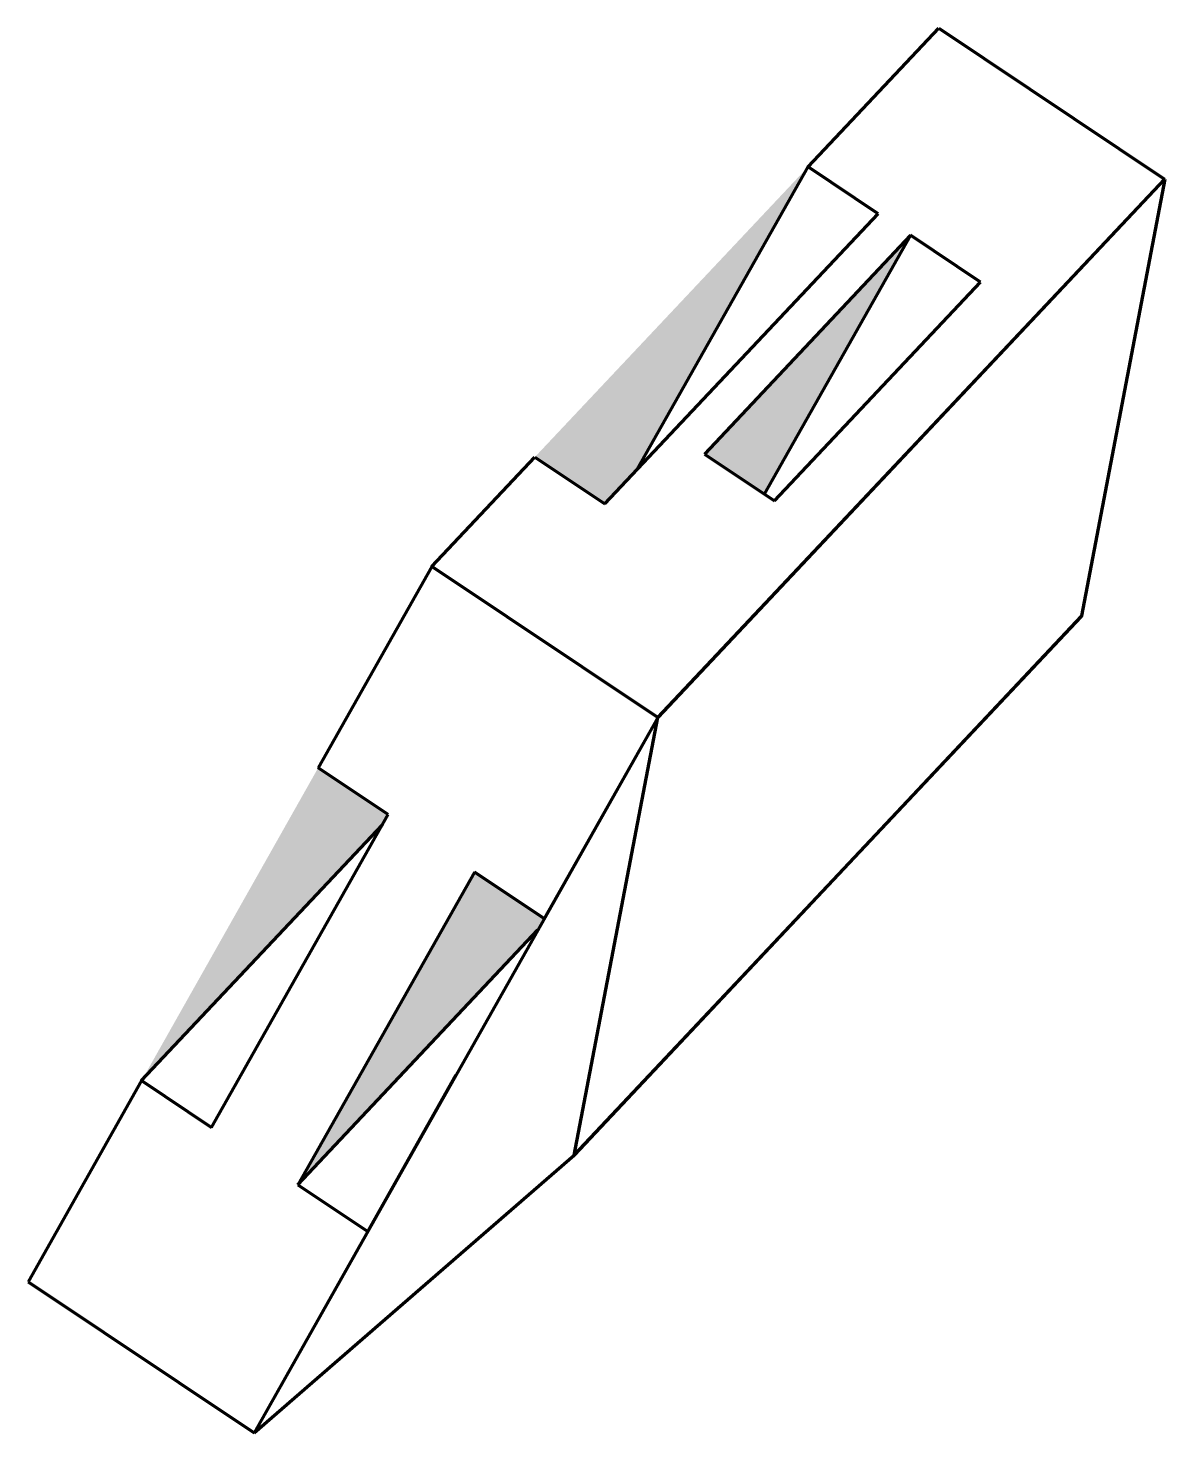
# Model space of a CAD drawing. Header units: millimetres. Extents: x 219.8 to 275.3, y 265.7 to 334.2.
import ezdxf

# ---------------------------------------------------------------- set-up
doc = ezdxf.new("R2010")
doc.units = ezdxf.units.MM

msp = doc.modelspace()

# ---------------------------------------------------------------- hatches: boundary and pattern name
at = {"lineweight": 211, "true_color": 0xaeb0b2, "extrusion": (-0.783527, 0.523271, 0.335071)}
h = msp.add_hatch(color=253, dxfattribs=at)
h.dxf.hatch_style = 1
h.paths.add_polyline_path([(-401.063, 118.396), (-415.503, 115.165), (-401.063, 107.92)])
h.paths.add_polyline_path([(-377.265, 126.217), (-377.896, 126.074), (-377.896, 113.863), (-360.432, 117.771)])
h.paths.add_polyline_path([(-377.315, 98.918), (-377.896, 98.788), (-377.896, 86.54), (-360.432, 90.448)])
h.paths.add_polyline_path([(-396.342, 99.899), (-398.62, 101.041), (-415.503, 97.263), (-396.342, 87.65)])

# ---------------------------------------------------------------- linework, layer by layer
at = {"linetype": 'Continuous', "lineweight": 211}
for p, q in [((257.862, 327.432, 91.641), (264.233, 334.197, 95.973)), ((264.233, 334.197, 95.973), (275.245, 326.843, 133.208)), ((249.538, 312.689, 95.2), (257.862, 327.432, 91.641)), ((261.275, 325.153, 103.181), (257.862, 327.432, 91.641)), ((275.245, 326.843, 133.208), (250.535, 300.603, 116.406)), ((250.535, 300.603, 116.406), (275.259, 326.833, 133.257)), ((275.259, 326.833, 133.257), (271.195, 305.547, 156.995)), ((275.245, 326.843, 133.208), (275.259, 326.833, 133.257)), ((247.955, 311.008, 94.124), (261.275, 325.153, 103.181)), ((262.85, 324.101, 108.508), (252.812, 313.441, 101.682)), ((262.85, 324.101, 108.508), (255.731, 311.491, 111.552)), ((266.263, 321.822, 120.048), (262.85, 324.101, 108.508)), ((256.225, 311.162, 113.222), (266.263, 321.822, 120.048)), ((239.523, 307.957, 79.17), (244.542, 313.287, 82.583)), ((244.542, 313.287, 82.583), (247.955, 311.008, 94.124)), ((252.812, 313.441, 101.682), (256.225, 311.162, 113.222)), ((239.523, 307.957, 79.17), (233.988, 298.154, 81.537)), ((250.535, 300.603, 116.406), (239.523, 307.957, 79.17)), ((271.195, 305.547, 156.995), (246.461, 279.264, 140.203)), ((246.461, 279.264, 140.203), (271.17, 305.503, 157.006)), ((271.195, 305.547, 156.995), (271.17, 305.503, 157.006)), ((250.535, 300.603, 116.406), (230.87, 265.736, 124.871)), ((250.535, 300.603, 116.406), (245.004, 290.797, 118.786)), ((246.461, 279.264, 140.203), (250.535, 300.603, 116.406)), ((237.401, 295.874, 93.078), (233.988, 298.154, 81.537)), ((228.791, 280.625, 96.76), (237.401, 295.874, 93.078)), ((225.378, 282.904, 85.219), (237.115, 295.367, 93.2)), ((241.602, 293.069, 107.281), (232.992, 277.819, 110.963)), ((245.004, 290.797, 118.786), (241.602, 293.069, 107.281)), ((232.992, 277.819, 110.963), (244.693, 290.245, 118.92)), ((225.378, 282.904, 85.219), (219.843, 273.1, 87.586)), ((225.378, 282.904, 85.219), (228.791, 280.625, 96.76)), ((240.702, 283.17, 120.638), (230.87, 265.736, 124.871)), ((236.397, 275.545, 122.479), (240.702, 283.17, 120.638)), ((230.87, 265.736, 124.871), (246.461, 279.264, 140.203)), ((232.992, 277.819, 110.963), (236.397, 275.545, 122.479)), ((219.843, 273.1, 87.586), (230.87, 265.736, 124.871))]:
    msp.add_line(p, q, dxfattribs=at)

doc.saveas('drawing.dxf')
